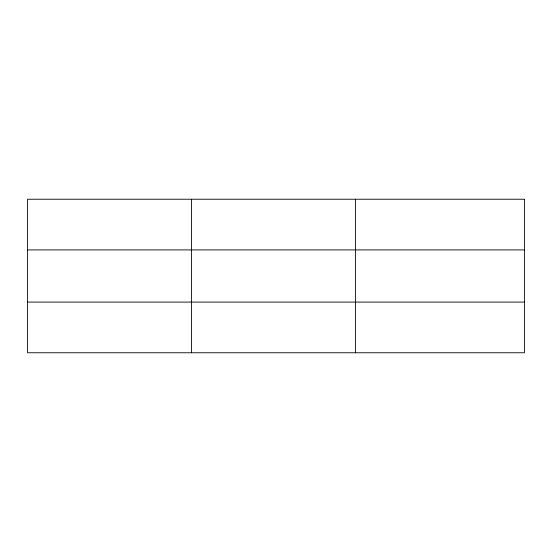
<?xml version="1.0" encoding="UTF-8"?>
<svg xmlns="http://www.w3.org/2000/svg" width="552" height="552" viewBox="0 0 552 552"><rect width="100%" height="100%" fill="white"/><g stroke="black" fill="none" stroke-linecap="round" stroke-linejoin="round"><path stroke-width="0.83" d="M191.544 352.762L191.544 199.237M355.488 352.762L355.488 199.237M27.6 249.904L524.4 249.904M27.6 302.096L524.4 302.096M524.4 199.237L524.4 352.762L27.6 352.762L27.6 199.237L524.4 199.237"/></g></svg>
